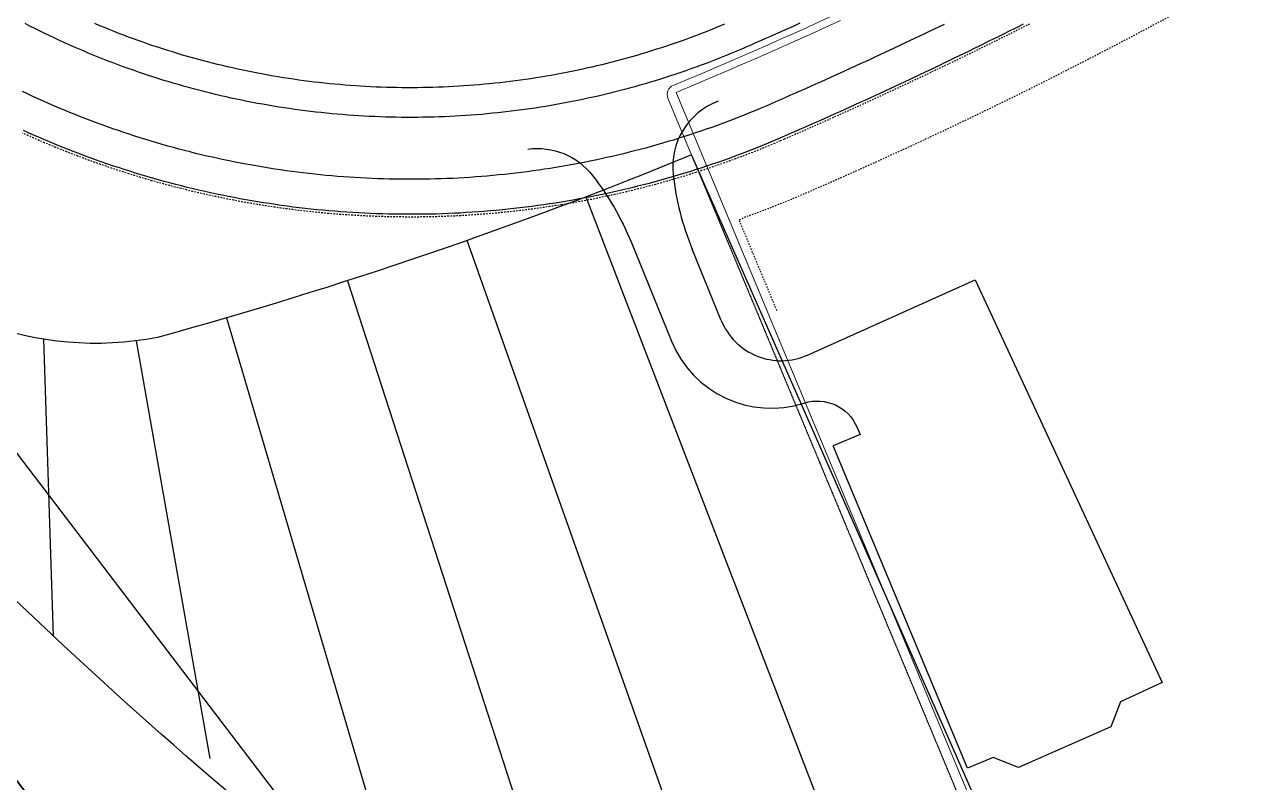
# Model space of a CAD drawing. Header units: millimetres. Extents: x 152904052 to 153933663, y 538271515 to 539240469.
# Drawn here: x 153547144 to 153549414, y 539107230 to 539108637 of the extents above; entities that cross this region are included whole.
import ezdxf

# ---------------------------------------------------------------- set-up
doc = ezdxf.new("R2010")
doc.units = ezdxf.units.MM
doc.linetypes.add('HIDDEN', pattern=[5.08, 2.54, -2.54])
doc.layers.add('BORD', color=7, linetype='Continuous')

msp = doc.modelspace()

# ---------------------------------------------------------------- linework, layer by layer
at = {"layer": 'BORD', "color": 133}
msp.add_lwpolyline([(153546801.5, 539108276.5), (153545285.9, 539110261.4, -0.192117), (153545185.4, 539110622.6), (153545298, 539111659.6, 0.344328), (153545215.3, 539111793), (153545074.5, 539111844.8, 0.176327), (153544907.6, 539111845.4), (153544343.1, 539111642.2, 0.203452), (153544203.2, 539111512.6), (153544080.2, 539111239, 0.296213), (153544120.9, 539110976.3), (153545187.2, 539109783.7), (153547435.3, 539106832.6, 0.040914), (153547615, 539106636.3), (153547868.6, 539106941.8, 0.263044), (153548554.1, 539106843.1), (153548990.6, 539107013.1), (153548382.2, 539108394.6, -0.030306), (153547391.3, 539108056, -0.282544)], format="xyb", close=True, dxfattribs=at)
for points in [[(153547615, 539106636.3), (153547435.3, 539106832.6), (153545187.2, 539109783.7), (153544120.9, 539110976.3, -0.296213), (153544080.2, 539111239), (153544203.2, 539111512.6, -0.203452), (153544343.1, 539111642.2), (153544907.6, 539111845.4, -0.176327), (153545074.5, 539111844.8), (153545215.3, 539111793, -0.344328), (153545298, 539111659.6), (153545185.4, 539110622.6, 0.192117), (153545285.9, 539110261.4), (153547728.1, 539107055.6), (153547868.6, 539106941.8), (153547615, 539106636.3)], [(153548431.7, 539108494.4, 0.343649), (153548348.1, 539108358.2, 0.06901), (153548383.4, 539108219.7)], [(153548078.5, 539108405.5, -0.26671), (153548198.4, 539108356.7, -0.068926), (153548269.9, 539108233.2), (153548345, 539108049, 0.391812), (153548591.3, 539107934.1, -0.388694), (153548689.4, 539107888.9), (153548695, 539107875.7), (153548645.1, 539107854.9)], [(153547870, 539106929.3, -0.052875), (153546456.6, 539108282.4, -118.242353)], [(153548437.4, 539108087.4, 0.424217), (153548597.5, 539108023.2), (153548908.6, 539108162.6), (153549255.9, 539107415.4)]]:
    msp.add_lwpolyline(points, format="xyb", dxfattribs=at)
at = {"layer": 'BORD', "color": 133, "linetype": 'HIDDEN', "flags": 128}
for points in [[(153548540.6, 539108106), (153548470.6, 539108274), (153548482.3, 539108279.7), (153548494.8, 539108284.2), (153548507.1, 539108288.8), (153548519.5, 539108293.5), (153548531.8, 539108298.2), (153548544.1, 539108303.1), (153548556.3, 539108308), (153548568.5, 539108313), (153548580.7, 539108318.1), (153548592.3, 539108323.1), (153548596.7, 539108325), (153548603.1, 539108327.8), (153548613, 539108332.1), (153548622.6, 539108336.3), (153548632.3, 539108340.5), (153548641.9, 539108344.8), (153548651.5, 539108349), (153548661.2, 539108353.3), (153548670.8, 539108357.6), (153548680.4, 539108361.9), (153548690, 539108366.2), (153548699.6, 539108370.5), (153548709.2, 539108374.8), (153548718.8, 539108379.2), (153548728.4, 539108383.5), (153548738, 539108387.9), (153548747.6, 539108392.3), (153548757.2, 539108396.7), (153548766.7, 539108401.1), (153548776.3, 539108405.5), (153548785.9, 539108409.9), (153548795.4, 539108414.3), (153548805, 539108418.8), (153548814.5, 539108423.2), (153548824.1, 539108427.7), (153548833.6, 539108432.2), (153548843.1, 539108436.6), (153548852.7, 539108441.1), (153548862.2, 539108445.7), (153548871.7, 539108450.2), (153548881.2, 539108454.7), (153548890.7, 539108459.3), (153548900.2, 539108463.8), (153548909.7, 539108468.4), (153548919.2, 539108473), (153548928.7, 539108477.6), (153548938.1, 539108482.2), (153548947.6, 539108486.8), (153548957.1, 539108491.4), (153548966.5, 539108496), (153548976, 539108500.7), (153548985.4, 539108505.3), (153548994.9, 539108510), (153549004.3, 539108514.7), (153549008.6, 539108516.8, 0.037324), (153550139.1, 539109188.7, 0.037308), (153551157.1, 539110021.2), (153551162, 539110025.9), (153551169.6, 539110033.2), (153551177.2, 539110040.4), (153551184.9, 539110047.7), (153551192.5, 539110055), (153551200, 539110062.3), (153551207.6, 539110069.6), (153551215.2, 539110077), (153551222.8, 539110084.3), (153551230.3, 539110091.6), (153551237.9, 539110099), (153551245.4, 539110106.3), (153551252.9, 539110113.7), (153551260.5, 539110121.1), (153551268, 539110128.5), (153551275.5, 539110135.9), (153551283, 539110143.3), (153551290.4, 539110150.7), (153551297.9, 539110158.1), (153551305.4, 539110165.5), (153551312.8, 539110173), (153551320.3, 539110180.4), (153551327.7, 539110187.9), (153551335.2, 539110195.3), (153551342.6, 539110202.8), (153551350, 539110210.3), (153551357.4, 539110217.8), (153551364.8, 539110225.3), (153551372.2, 539110232.8), (153551379.6, 539110240.3), (153551386.9, 539110247.9), (153551394.3, 539110255.4), (153551401.6, 539110262.9), (153551409, 539110270.5), (153551416.3, 539110278.1), (153551423.6, 539110285.6), (153551431, 539110293.2), (153551438.3, 539110300.8), (153551445.6, 539110308.4), (153551452.9, 539110316), (153551460.1, 539110323.6), (153551467.4, 539110331.3), (153551474.5, 539110338.7), (153551478.3, 539110342.7), (153551483.1, 539110347.8), (153551491.9, 539110357.2), (153551500.8, 539110366.9), (153551509.7, 539110376.7), (153551518.5, 539110386.5), (153551527.2, 539110396.4), (153551535.9, 539110406.3), (153551544.5, 539110416.4), (153551553, 539110426.4), (153551561.5, 539110436.6), (153551569.2, 539110443.7), (153551703.2, 539110320.5)], [(153548428.6, 539108283.6), (153548962.4, 539107001.3), (153548769.3, 539106923.9), (153548641.7, 539106875.3), (153548554.1, 539106843.1, -0.266329), (153547866.6, 539106962.8), (153547593.8, 539106634.3)]]:
    msp.add_lwpolyline(points, format="xyb", dxfattribs=at)
at = {"layer": 'BORD', "color": 133, "lineweight": 0, "flags": 128}
for points in [[(153548348.2, 539108523.7, 0.040923), (153549589.6, 539109161.3)], [(153548348.2, 539108523.7, 0.414727), (153548338.5, 539108500.1)]]:
    msp.add_lwpolyline(points, format="xyb", dxfattribs=at)
at = {"layer": 'BORD', "color": 137}
for points in [[(153548850.8, 539108637), (153548841.6, 539108632.6), (153548832.5, 539108628.2), (153548823.4, 539108623.8), (153548814.3, 539108619.5), (153548805.1, 539108615.1), (153548796, 539108610.7), (153548786.9, 539108606.4), (153548777.7, 539108602), (153548768.5, 539108597.7), (153548759.4, 539108593.4), (153548750.2, 539108589.1), (153548741.1, 539108584.8), (153548731.9, 539108580.5), (153548722.7, 539108576.2), (153548713.5, 539108572), (153548704.3, 539108567.7), (153548695.1, 539108563.5), (153548685.9, 539108559.3), (153548676.7, 539108555), (153548667.5, 539108550.8), (153548658.3, 539108546.6), (153548649.1, 539108542.4), (153548639.9, 539108538.3), (153548630.6, 539108534.1), (153548621.4, 539108529.9), (153548612.1, 539108525.8), (153548602.9, 539108521.7), (153548593.7, 539108517.6), (153548584.4, 539108513.4), (153548575.1, 539108509.3), (153548565.9, 539108505.3), (153548556.6, 539108501.2), (153548547.3, 539108497.1), (153548538.1, 539108493), (153548528.7, 539108489), (153548526, 539108487.8), (153548519.1, 539108484.8), (153548509.3, 539108480.6), (153548499.4, 539108476.5), (153548489.5, 539108472.5), (153548479.6, 539108468.5), (153548469.7, 539108464.5), (153548459.7, 539108460.7), (153548449.7, 539108456.9), (153548439.7, 539108453.1), (153548429.7, 539108449.4), (153548419.6, 539108445.8), (153548409.5, 539108442.3), (153548399.4, 539108438.8), (153548389.3, 539108435.4), (153548379.2, 539108432), (153548369, 539108428.7), (153548358.8, 539108425.5), (153548348.6, 539108422.3), (153548338.4, 539108419.3), (153548328.1, 539108416.2), (153548317.8, 539108413.3), (153548307.6, 539108410.4), (153548297.2, 539108407.5), (153548286.9, 539108404.8), (153548276.6, 539108402.1), (153548266.2, 539108399.5), (153548255.8, 539108396.9), (153548245.5, 539108394.4), (153548235, 539108392), (153548224.6, 539108389.6), (153548214.2, 539108387.3), (153548203.7, 539108385.1), (153548193.3, 539108382.9), (153548182.8, 539108380.8), (153548172.3, 539108378.8), (153548161.8, 539108376.8), (153548151.3, 539108374.9), (153548140.7, 539108373.1), (153548130.2, 539108371.3), (153548119.6, 539108369.6), (153548109.1, 539108368), (153548098.5, 539108366.4), (153548087.9, 539108364.9), (153548077.3, 539108363.5), (153548066.7, 539108362.2), (153548056.1, 539108360.9), (153548045.5, 539108359.7), (153548034.9, 539108358.5), (153548024.2, 539108357.4), (153548013.6, 539108356.4), (153548003, 539108355.5), (153547992.3, 539108354.6), (153547981.6, 539108353.8), (153547971, 539108353), (153547960.3, 539108352.4), (153547949.6, 539108351.8), (153547939, 539108351.2), (153547928.3, 539108350.7), (153547917.6, 539108350.3), (153547906.9, 539108350), (153547896.2, 539108349.7), (153547885.6, 539108349.5), (153547874.9, 539108349.4), (153547864.2, 539108349.4), (153547853.5, 539108349.4), (153547842.8, 539108349.4), (153547832.1, 539108349.6), (153547821.4, 539108349.8), (153547810.8, 539108350.1), (153547800.1, 539108350.4), (153547789.4, 539108350.9), (153547778.7, 539108351.3), (153547768, 539108351.9), (153547757.4, 539108352.5), (153547746.7, 539108353.2), (153547736, 539108354), (153547725.4, 539108354.8), (153547714.7, 539108355.7), (153547704.1, 539108356.7), (153547693.5, 539108357.7), (153547682.8, 539108358.8), (153547672.2, 539108360), (153547661.6, 539108361.2), (153547651, 539108362.5), (153547640.4, 539108363.9), (153547629.8, 539108365.3), (153547619.2, 539108366.8), (153547608.6, 539108368.4), (153547598.1, 539108370.1), (153547587.5, 539108371.8), (153547577, 539108373.6), (153547566.5, 539108375.4), (153547555.9, 539108377.3), (153547545.4, 539108379.3), (153547535, 539108381.3), (153547524.5, 539108383.5), (153547514, 539108385.6), (153547503.6, 539108387.9), (153547493.1, 539108390.2), (153547482.7, 539108392.6), (153547472.3, 539108395), (153547461.9, 539108397.6), (153547451.5, 539108400.1), (153547441.2, 539108402.8), (153547430.9, 539108405.5), (153547420.5, 539108408.3), (153547410.2, 539108411.1), (153547400, 539108414), (153547389.7, 539108417), (153547379.4, 539108420.1), (153547369.2, 539108423.2), (153547359, 539108426.4), (153547348.8, 539108429.6), (153547338.7, 539108432.9), (153547328.5, 539108436.3), (153547318.4, 539108439.7), (153547308.3, 539108443.2), (153547298.2, 539108446.8), (153547288.2, 539108450.4), (153547278.1, 539108454.1), (153547268.1, 539108457.9), (153547258.2, 539108461.7), (153547248.2, 539108465.6), (153547238.3, 539108469.5), (153547228.4, 539108473.5), (153547218.5, 539108477.6), (153547208.6, 539108481.7), (153547198.8, 539108485.9), (153547189, 539108490.2), (153547179.2, 539108494.5), (153547169.5, 539108498.9), (153547159.8, 539108503.4), (153547150.1, 539108507.9), (153547140.4, 539108512.5)], [(153548998, 539108637.3), (153548988.9, 539108632.7), (153548979.8, 539108628.2), (153548970.7, 539108623.6), (153548961.5, 539108619.1), (153548952.4, 539108614.5), (153548943.2, 539108610), (153548934.1, 539108605.5), (153548925, 539108600.9), (153548915.8, 539108596.4), (153548906.6, 539108592), (153548897.5, 539108587.5), (153548888.3, 539108583), (153548879.1, 539108578.6), (153548869.9, 539108574.1), (153548860.7, 539108569.7), (153548851.6, 539108565.3), (153548842.4, 539108560.8), (153548833.2, 539108556.4), (153548823.9, 539108552), (153548814.7, 539108547.7), (153548805.5, 539108543.3), (153548796.3, 539108538.9), (153548787.1, 539108534.6), (153548777.8, 539108530.2), (153548768.6, 539108525.9), (153548759.3, 539108521.6), (153548750.1, 539108517.3), (153548740.8, 539108513), (153548731.6, 539108508.7), (153548722.3, 539108504.4), (153548713, 539108500.2), (153548703.8, 539108495.9), (153548694.5, 539108491.7), (153548685.2, 539108487.5), (153548675.9, 539108483.2), (153548666.6, 539108479), (153548657.3, 539108474.8), (153548648, 539108470.7), (153548638.7, 539108466.5), (153548629.4, 539108462.3), (153548620.1, 539108458.2), (153548610.8, 539108454), (153548601.4, 539108449.9), (153548592.1, 539108445.8), (153548582.8, 539108441.7), (153548573.4, 539108437.6), (153548564.1, 539108433.5), (153548554.7, 539108429.4), (153548551.9, 539108428.2), (153548544.7, 539108425.1), (153548534.5, 539108420.7), (153548524.3, 539108416.5), (153548514, 539108412.2), (153548503.7, 539108408.1), (153548493.4, 539108404), (153548483.1, 539108400), (153548472.7, 539108396), (153548462.3, 539108392.1), (153548451.8, 539108388.3), (153548441.4, 539108384.6), (153548430.9, 539108380.9), (153548420.4, 539108377.3), (153548409.9, 539108373.7), (153548399.4, 539108370.2), (153548388.8, 539108366.8), (153548378.2, 539108363.5), (153548367.6, 539108360.2), (153548357, 539108357), (153548346.3, 539108353.8), (153548335.7, 539108350.8), (153548325, 539108347.7), (153548314.3, 539108344.8), (153548303.5, 539108341.9), (153548292.8, 539108339.1), (153548282, 539108336.4), (153548271.2, 539108333.7), (153548260.4, 539108331.1), (153548249.6, 539108328.6), (153548238.8, 539108326.2), (153548228, 539108323.8), (153548217.1, 539108321.4), (153548206.2, 539108319.2), (153548195.3, 539108317), (153548184.4, 539108314.9), (153548173.5, 539108312.9), (153548162.6, 539108310.9), (153548151.7, 539108309), (153548140.7, 539108307.2), (153548129.7, 539108305.4), (153548118.8, 539108303.7), (153548107.8, 539108302.1), (153548096.8, 539108300.6), (153548085.8, 539108299.1), (153548074.8, 539108297.7), (153548063.7, 539108296.3), (153548052.7, 539108295.1), (153548041.7, 539108293.9), (153548030.6, 539108292.7), (153548019.6, 539108291.7), (153548008.5, 539108290.7), (153547997.4, 539108289.8), (153547986.4, 539108288.9), (153547975.3, 539108288.2), (153547964.2, 539108287.5), (153547953.1, 539108286.8), (153547942, 539108286.3), (153547930.9, 539108285.8), (153547919.8, 539108285.4), (153547908.7, 539108285), (153547897.6, 539108284.8), (153547886.5, 539108284.6), (153547875.4, 539108284.4), (153547864.3, 539108284.4), (153547853.2, 539108284.4), (153547842.1, 539108284.5), (153547831, 539108284.6), (153547819.9, 539108284.8), (153547808.8, 539108285.1), (153547797.7, 539108285.5), (153547786.6, 539108285.9), (153547775.5, 539108286.4), (153547764.5, 539108287), (153547753.4, 539108287.7), (153547742.3, 539108288.4), (153547731.2, 539108289.2), (153547720.1, 539108290), (153547709.1, 539108291), (153547698, 539108292), (153547687, 539108293), (153547675.9, 539108294.2), (153547664.9, 539108295.4), (153547653.9, 539108296.7), (153547642.8, 539108298), (153547631.8, 539108299.5), (153547620.8, 539108301), (153547609.8, 539108302.5), (153547598.8, 539108304.2), (153547587.9, 539108305.9), (153547576.9, 539108307.7), (153547566, 539108309.5), (153547555, 539108311.4), (153547544.1, 539108313.4), (153547533.2, 539108315.5), (153547522.3, 539108317.6), (153547511.4, 539108319.8), (153547500.5, 539108322.1), (153547489.7, 539108324.4), (153547478.8, 539108326.8), (153547468, 539108329.3), (153547457.2, 539108331.8), (153547446.4, 539108334.4), (153547435.6, 539108337.1), (153547424.9, 539108339.9), (153547414.1, 539108342.7), (153547403.4, 539108345.6), (153547392.7, 539108348.5), (153547382, 539108351.6), (153547371.4, 539108354.7), (153547360.7, 539108357.8), (153547350.1, 539108361.1), (153547339.5, 539108364.4), (153547328.9, 539108367.7), (153547318.4, 539108371.2), (153547307.8, 539108374.7), (153547297.3, 539108378.2), (153547286.8, 539108381.9), (153547276.3, 539108385.6), (153547265.9, 539108389.3), (153547255.5, 539108393.2), (153547245.1, 539108397.1), (153547234.7, 539108401), (153547224.4, 539108405.1), (153547214.1, 539108409.2), (153547203.8, 539108413.4), (153547193.5, 539108417.6), (153547183.3, 539108421.9), (153547173.1, 539108426.3), (153547162.9, 539108430.7), (153547152.7, 539108435.2), (153547142.6, 539108439.7)], [(153548583.4, 539108639), (153548574.3, 539108634.9), (153548565.2, 539108630.8), (153548556, 539108626.7), (153548546.9, 539108622.6), (153548537.8, 539108618.6), (153548528.6, 539108614.5), (153548519.5, 539108610.5), (153548510.4, 539108606.5), (153548501.2, 539108602.4), (153548492, 539108598.4), (153548482.9, 539108594.4), (153548480.3, 539108593.3), (153548473.8, 539108590.5), (153548464.6, 539108586.6), (153548455.4, 539108582.8), (153548446.2, 539108579), (153548437, 539108575.3), (153548427.7, 539108571.6), (153548418.4, 539108568), (153548409.1, 539108564.4), (153548399.8, 539108561), (153548390.5, 539108557.5), (153548381.1, 539108554.2), (153548371.7, 539108550.9), (153548362.3, 539108547.6), (153548352.9, 539108544.5), (153548343.4, 539108541.3), (153548334, 539108538.3), (153548324.5, 539108535.3), (153548315, 539108532.3), (153548305.4, 539108529.4), (153548295.9, 539108526.6), (153548286.3, 539108523.9), (153548276.8, 539108521.2), (153548267.2, 539108518.5), (153548257.5, 539108516), (153548247.9, 539108513.5), (153548238.3, 539108511), (153548228.6, 539108508.6), (153548218.9, 539108506.3), (153548209.2, 539108504), (153548199.5, 539108501.8), (153548189.8, 539108499.7), (153548180.1, 539108497.6), (153548170.3, 539108495.6), (153548160.6, 539108493.6), (153548150.8, 539108491.7), (153548141, 539108489.9), (153548131.2, 539108488.1), (153548121.4, 539108486.4), (153548111.6, 539108484.8), (153548101.8, 539108483.2), (153548091.9, 539108481.7), (153548082.1, 539108480.3), (153548072.2, 539108478.9), (153548062.4, 539108477.5), (153548052.5, 539108476.3), (153548042.6, 539108475.1), (153548032.7, 539108474), (153548022.9, 539108472.9), (153548012.9, 539108471.9), (153548003, 539108470.9), (153547993.1, 539108470), (153547983.2, 539108469.2), (153547973.3, 539108468.5), (153547963.4, 539108467.8), (153547953.4, 539108467.2), (153547943.5, 539108466.6), (153547933.6, 539108466.1), (153547923.6, 539108465.6), (153547913.7, 539108465.3), (153547903.7, 539108465), (153547893.8, 539108464.7), (153547883.8, 539108464.5), (153547873.9, 539108464.4), (153547863.9, 539108464.4), (153547854, 539108464.4), (153547844, 539108464.4), (153547834.1, 539108464.6), (153547824.1, 539108464.8), (153547814.2, 539108465), (153547804.2, 539108465.4), (153547794.3, 539108465.8), (153547784.3, 539108466.2), (153547774.4, 539108466.7), (153547764.5, 539108467.3), (153547754.5, 539108468), (153547744.6, 539108468.7), (153547734.7, 539108469.4), (153547724.8, 539108470.3), (153547714.8, 539108471.2), (153547704.9, 539108472.1), (153547695, 539108473.2), (153547685.2, 539108474.2), (153547675.3, 539108475.4), (153547665.4, 539108476.6), (153547655.5, 539108477.9), (153547645.7, 539108479.2), (153547635.8, 539108480.6), (153547626, 539108482.1), (153547616.1, 539108483.6), (153547606.3, 539108485.2), (153547596.5, 539108486.9), (153547586.7, 539108488.6), (153547576.9, 539108490.4), (153547567.1, 539108492.2), (153547557.4, 539108494.1), (153547547.6, 539108496.1), (153547537.9, 539108498.1), (153547528.1, 539108500.2), (153547518.4, 539108502.4), (153547508.7, 539108504.6), (153547499, 539108506.9), (153547489.4, 539108509.2), (153547479.7, 539108511.6), (153547470.1, 539108514.1), (153547460.4, 539108516.6), (153547450.8, 539108519.2), (153547441.2, 539108521.9), (153547431.6, 539108524.6), (153547422.1, 539108527.4), (153547412.6, 539108530.2), (153547403, 539108533.1), (153547393.5, 539108536.1), (153547384, 539108539.1), (153547374.6, 539108542.2), (153547365.1, 539108545.3), (153547355.7, 539108548.5), (153547346.3, 539108551.7), (153547336.9, 539108555.1), (153547327.6, 539108558.4), (153547318.2, 539108561.9), (153547308.9, 539108565.4), (153547299.6, 539108568.9), (153547290.3, 539108572.6), (153547281.1, 539108576.2), (153547271.9, 539108580), (153547262.7, 539108583.8), (153547253.5, 539108587.6), (153547244.3, 539108591.5), (153547235.2, 539108595.5), (153547226.1, 539108599.5), (153547217, 539108603.6), (153547208, 539108607.8), (153547199, 539108612), (153547190, 539108616.2), (153547181, 539108620.6), (153547172.1, 539108624.9), (153547163.2, 539108629.4), (153547154.3, 539108633.9), (153547145.4, 539108638.4)], [(153548443.2, 539108637.3), (153548434.4, 539108633.6), (153548425.5, 539108629.9), (153548416.6, 539108626.3), (153548407.6, 539108622.8), (153548398.7, 539108619.3), (153548389.7, 539108615.9), (153548380.7, 539108612.5), (153548371.7, 539108609.2), (153548362.7, 539108606), (153548353.6, 539108602.8), (153548344.6, 539108599.7), (153548335.5, 539108596.6), (153548326.3, 539108593.6), (153548317.2, 539108590.7), (153548308.1, 539108587.8), (153548298.9, 539108584.9), (153548289.7, 539108582.1), (153548280.5, 539108579.4), (153548271.3, 539108576.8), (153548262, 539108574.2), (153548252.8, 539108571.6), (153548243.5, 539108569.1), (153548234.2, 539108566.7), (153548224.9, 539108564.4), (153548215.6, 539108562), (153548206.2, 539108559.8), (153548196.9, 539108557.6), (153548187.5, 539108555.5), (153548178.2, 539108553.4), (153548168.8, 539108551.4), (153548159.4, 539108549.5), (153548150, 539108547.6), (153548140.5, 539108545.8), (153548131.1, 539108544), (153548121.6, 539108542.3), (153548112.2, 539108540.7), (153548102.7, 539108539.1), (153548093.2, 539108537.6), (153548083.8, 539108536.1), (153548074.3, 539108534.7), (153548064.7, 539108533.4), (153548055.2, 539108532.1), (153548045.7, 539108530.9), (153548036.2, 539108529.7), (153548026.6, 539108528.6), (153548017.1, 539108527.6), (153548007.5, 539108526.6), (153547998, 539108525.7), (153547988.4, 539108524.8), (153547978.9, 539108524.1), (153547969.3, 539108523.3), (153547959.7, 539108522.7), (153547950.1, 539108522.1), (153547940.5, 539108521.5), (153547931, 539108521), (153547921.4, 539108520.6), (153547911.8, 539108520.2), (153547902.2, 539108519.9), (153547892.6, 539108519.7), (153547883, 539108519.5), (153547873.4, 539108519.4), (153547863.8, 539108519.4), (153547854.2, 539108519.4), (153547844.6, 539108519.4), (153547835, 539108519.6), (153547825.4, 539108519.8), (153547815.8, 539108520), (153547806.2, 539108520.3), (153547796.6, 539108520.7), (153547787, 539108521.1), (153547777.4, 539108521.6), (153547767.8, 539108522.2), (153547758.3, 539108522.8), (153547748.7, 539108523.5), (153547739.1, 539108524.3), (153547729.6, 539108525.1), (153547720, 539108525.9), (153547710.4, 539108526.9), (153547700.9, 539108527.8), (153547691.3, 539108528.9), (153547681.8, 539108530), (153547672.3, 539108531.2), (153547662.8, 539108532.4), (153547653.2, 539108533.7), (153547643.7, 539108535.1), (153547634.3, 539108536.5), (153547624.8, 539108538), (153547615.3, 539108539.5), (153547605.8, 539108541.1), (153547596.4, 539108542.8), (153547586.9, 539108544.5), (153547577.5, 539108546.3), (153547568.1, 539108548.1), (153547558.7, 539108550), (153547549.3, 539108552), (153547539.9, 539108554), (153547530.5, 539108556.1), (153547521.1, 539108558.2), (153547511.8, 539108560.4), (153547502.5, 539108562.7), (153547493.2, 539108565), (153547483.9, 539108567.4), (153547474.6, 539108569.8), (153547465.3, 539108572.3), (153547456, 539108574.8), (153547446.8, 539108577.5), (153547437.6, 539108580.1), (153547428.4, 539108582.9), (153547419.2, 539108585.7), (153547410, 539108588.5), (153547400.9, 539108591.4), (153547391.8, 539108594.4), (153547382.6, 539108597.4), (153547373.6, 539108600.5), (153547364.5, 539108603.7), (153547355.4, 539108606.9), (153547346.4, 539108610.1), (153547337.4, 539108613.4), (153547328.4, 539108616.8), (153547319.4, 539108620.2), (153547310.5, 539108623.7), (153547301.6, 539108627.3), (153547292.7, 539108630.9), (153547283.8, 539108634.5), (153547275, 539108638.3)]]:
    msp.add_lwpolyline(points, dxfattribs=at)
at = {"layer": 'BORD', "color": 133, "linetype": 'HIDDEN'}
msp.add_lwpolyline([(153549009.4, 539108637.5), (153549000.3, 539108632.9), (153548991.1, 539108628.3), (153548982, 539108623.7), (153548972.9, 539108619.1), (153548963.8, 539108614.6), (153548954.6, 539108610), (153548945.5, 539108605.5), (153548936.3, 539108601), (153548927.2, 539108596.5), (153548918, 539108592), (153548908.8, 539108587.5), (153548899.7, 539108583), (153548890.5, 539108578.5), (153548881.3, 539108574.1), (153548872.1, 539108569.6), (153548862.9, 539108565.2), (153548853.7, 539108560.7), (153548844.5, 539108556.3), (153548835.3, 539108551.9), (153548826.1, 539108547.5), (153548816.9, 539108543.1), (153548807.7, 539108538.8), (153548798.4, 539108534.4), (153548789.2, 539108530.1), (153548779.9, 539108525.7), (153548770.7, 539108521.4), (153548761.5, 539108517.1), (153548752.2, 539108512.8), (153548742.9, 539108508.5), (153548733.7, 539108504.2), (153548724.4, 539108499.9), (153548715.1, 539108495.6), (153548705.9, 539108491.4), (153548696.6, 539108487.1), (153548687.3, 539108482.9), (153548678, 539108478.7), (153548668.7, 539108474.5), (153548659.4, 539108470.3), (153548650.1, 539108466.1), (153548640.8, 539108461.9), (153548631.4, 539108457.8), (153548622.1, 539108453.6), (153548612.8, 539108449.5), (153548603.5, 539108445.3), (153548594.1, 539108441.2), (153548584.8, 539108437.1), (153548575.4, 539108433), (153548566.1, 539108428.9), (153548556.7, 539108424.8), (153548553.9, 539108423.6), (153548546.7, 539108420.5), (153548536.5, 539108416.1), (153548526.2, 539108411.8), (153548515.9, 539108407.6), (153548505.6, 539108403.4), (153548495.2, 539108399.4), (153548484.8, 539108395.3), (153548474.4, 539108391.4), (153548464, 539108387.5), (153548453.6, 539108383.6), (153548443.1, 539108379.9), (153548432.6, 539108376.2), (153548422, 539108372.5), (153548411.5, 539108369), (153548400.9, 539108365.5), (153548390.3, 539108362.1), (153548379.7, 539108358.7), (153548369.1, 539108355.4), (153548358.4, 539108352.2), (153548347.7, 539108349), (153548337, 539108345.9), (153548326.3, 539108342.9), (153548315.6, 539108340), (153548304.8, 539108337.1), (153548294, 539108334.3), (153548283.2, 539108331.6), (153548272.4, 539108328.9), (153548261.6, 539108326.3), (153548250.8, 539108323.7), (153548239.9, 539108321.3), (153548229, 539108318.9), (153548218.1, 539108316.6), (153548207.2, 539108314.3), (153548196.3, 539108312.1), (153548185.4, 539108310), (153548174.4, 539108308), (153548163.5, 539108306), (153548152.5, 539108304.1), (153548141.5, 539108302.2), (153548130.5, 539108300.5), (153548119.5, 539108298.8), (153548108.5, 539108297.2), (153548097.5, 539108295.6), (153548086.4, 539108294.1), (153548075.4, 539108292.7), (153548064.3, 539108291.4), (153548053.3, 539108290.1), (153548042.2, 539108288.9), (153548031.1, 539108287.8), (153548020, 539108286.7), (153548008.9, 539108285.7), (153547997.8, 539108284.8), (153547986.7, 539108284), (153547975.6, 539108283.2), (153547964.5, 539108282.5), (153547953.4, 539108281.9), (153547942.3, 539108281.3), (153547931.1, 539108280.8), (153547920, 539108280.4), (153547908.9, 539108280), (153547897.8, 539108279.8), (153547886.6, 539108279.6), (153547875.5, 539108279.4), (153547864.4, 539108279.4), (153547853.2, 539108279.4), (153547842.1, 539108279.5), (153547830.9, 539108279.6), (153547819.8, 539108279.8), (153547808.7, 539108280.1), (153547797.5, 539108280.5), (153547786.4, 539108280.9), (153547775.3, 539108281.4), (153547764.2, 539108282), (153547753.1, 539108282.7), (153547741.9, 539108283.4), (153547730.8, 539108284.2), (153547719.7, 539108285), (153547708.6, 539108286), (153547697.5, 539108287), (153547686.5, 539108288.1), (153547675.4, 539108289.2), (153547664.3, 539108290.4), (153547653.3, 539108291.7), (153547642.2, 539108293.1), (153547631.2, 539108294.5), (153547620.1, 539108296), (153547609.1, 539108297.6), (153547598.1, 539108299.2), (153547587.1, 539108300.9), (153547576.1, 539108302.7), (153547565.1, 539108304.6), (153547554.1, 539108306.5), (153547543.2, 539108308.5), (153547532.2, 539108310.6), (153547521.3, 539108312.7), (153547510.4, 539108314.9), (153547499.5, 539108317.2), (153547488.6, 539108319.5), (153547477.7, 539108321.9), (153547466.9, 539108324.4), (153547456, 539108327), (153547445.2, 539108329.6), (153547434.4, 539108332.3), (153547423.6, 539108335), (153547412.9, 539108337.9), (153547402.1, 539108340.8), (153547391.4, 539108343.7), (153547380.7, 539108346.8), (153547370, 539108349.9), (153547359.3, 539108353), (153547348.6, 539108356.3), (153547338, 539108359.6), (153547327.4, 539108363), (153547316.8, 539108366.4), (153547306.2, 539108369.9), (153547295.7, 539108373.5), (153547285.2, 539108377.1), (153547274.7, 539108380.9), (153547264.2, 539108384.6), (153547253.7, 539108388.5), (153547243.3, 539108392.4), (153547232.9, 539108396.4), (153547222.5, 539108400.4), (153547212.2, 539108404.5), (153547201.9, 539108408.7), (153547191.6, 539108413), (153547181.3, 539108417.3), (153547171.1, 539108421.7), (153547160.9, 539108426.1), (153547150.7, 539108430.6), (153547140.5, 539108435.2)], dxfattribs=at)
at = {"layer": 'BORD', "color": 133, "lineweight": 0}
msp.add_lwpolyline([(153548979, 539107008.2), (153548353.5, 539108510.7), (153548391.6, 539108526.6), (153548420.7, 539108538.9), (153548447.3, 539108550.2), (153548473.9, 539108561.7), (153548500.5, 539108573.2), (153548526.9, 539108584.8), (153548553.4, 539108596.5), (153548579.8, 539108608.3), (153548606.2, 539108620.2), (153548632.5, 539108632.1), (153548658.8, 539108644.2)], dxfattribs=at)
at = {"layer": 'BORD', "color": 133, "lineweight": 0, "flags": 128}
msp.add_lwpolyline([(153548962.4, 539107001.3), (153548338.5, 539108500.1)], dxfattribs=at)
at = {"layer": 'BORD', "color": 133, "flags": 128}
for points in [[(153548185.9, 539108316.8), (153548728.1, 539106908)], [(153548467.9, 539106817.9), (153547965.8, 539108235.9)], [(153548437.4, 539108087.4), (153548383.4, 539108219.7)], [(153547743.5, 539108161.1), (153548179.9, 539106814.1)], [(153547519.3, 539108092.3), (153547859.1, 539106937.7)], [(153547179.2, 539108052.7), (153547197.7, 539107502)], [(153547488.8, 539107274.2), (153547352.3, 539108049.7)], [(153548894.3, 539107256.3), (153548645.1, 539107854.9)], [(153549255.9, 539107415.4), (153549178.4, 539107379.8)], [(153549178.4, 539107379.8), (153549160.3, 539107333.2)], [(153549160.3, 539107333.2), (153548989.2, 539107257.9)], [(153548942.1, 539107276.4), (153548894.3, 539107256.3)], [(153548989.2, 539107257.9), (153548942.1, 539107276.4)]]:
    msp.add_lwpolyline(points, dxfattribs=at)
at = {"layer": 'BORD', "color": 133, "lineweight": 0}
msp.add_open_spline([(153549026.8, 539107028.4), (153549047.2, 539107037), (153549088.6, 539107054.7), (153549150.9, 539107081.9), (153549213.9, 539107110.1), (153549276.7, 539107138.7), (153549339.7, 539107167.5), (153549403.1, 539107196.6), (153549466.9, 539107225.6), (153549530.9, 539107254.5), (153549595.1, 539107283.3), (153549659.6, 539107312.1), (153549724.6, 539107340.7), (153549790, 539107368.7), (153549855.9, 539107395.9), (153549922.4, 539107421.9), (153549989.7, 539107446.3), (153550058.2, 539107468.5), (153550126.6, 539107487.3), (153550193.8, 539107501), (153550260.6, 539107507.6), (153550329.4, 539107502), (153550400, 539107474), (153550443.6, 539107405), (153550438.5, 539107329.2), (153550413.9, 539107264.7), (153550379.2, 539107207.2), (153550337.9, 539107152.4), (153550291.6, 539107098.8), (153550242, 539107046.6), (153550191, 539106996.3), (153550139, 539106947.4), (153550086.1, 539106899.6), (153550032.6, 539106852.6), (153549978.9, 539106806.3), (153549925.1, 539106760.5), (153549871.5, 539106714.9), (153549817.8, 539106669.5), (153549764.2, 539106624.4), (153549710.7, 539106579.7), (153549657.5, 539106535.3), (153549604.7, 539106490.8), (153549550.8, 539106445.3), (153549513.8, 539106411.7), (153549493.1, 539106394.4), (153549491.2, 539106392.9)], degree=3, knots=[50779.838603, 50779.838603, 50779.838603, 50779.838603, 57408.442583, 64294.753774, 71189.737654, 78091.013158, 85004.745882, 91977.169279, 99004.425032, 106032.50178, 113060.559286, 120120.660354, 127224.091539, 134340.463843, 141469.858072, 148610.148138, 155766.66875, 162954.473629, 170194.474349, 177023.421995, 183513.515984, 190283.323157, 197606.909269, 205494.928898, 212818.522133, 219588.333125, 226078.429325, 232907.377713, 240147.378438, 247335.183319, 254491.703931, 261631.993999, 268761.388229, 275877.760533, 282981.191718, 290041.292787, 297069.350293, 304097.427041, 311124.682793, 318097.106191, 325010.838915, 331912.114418, 338807.098297, 346181.410432, 346900.785592, 346900.785592, 346900.785592, 346900.785592], dxfattribs=at)

doc.saveas('drawing.dxf')
